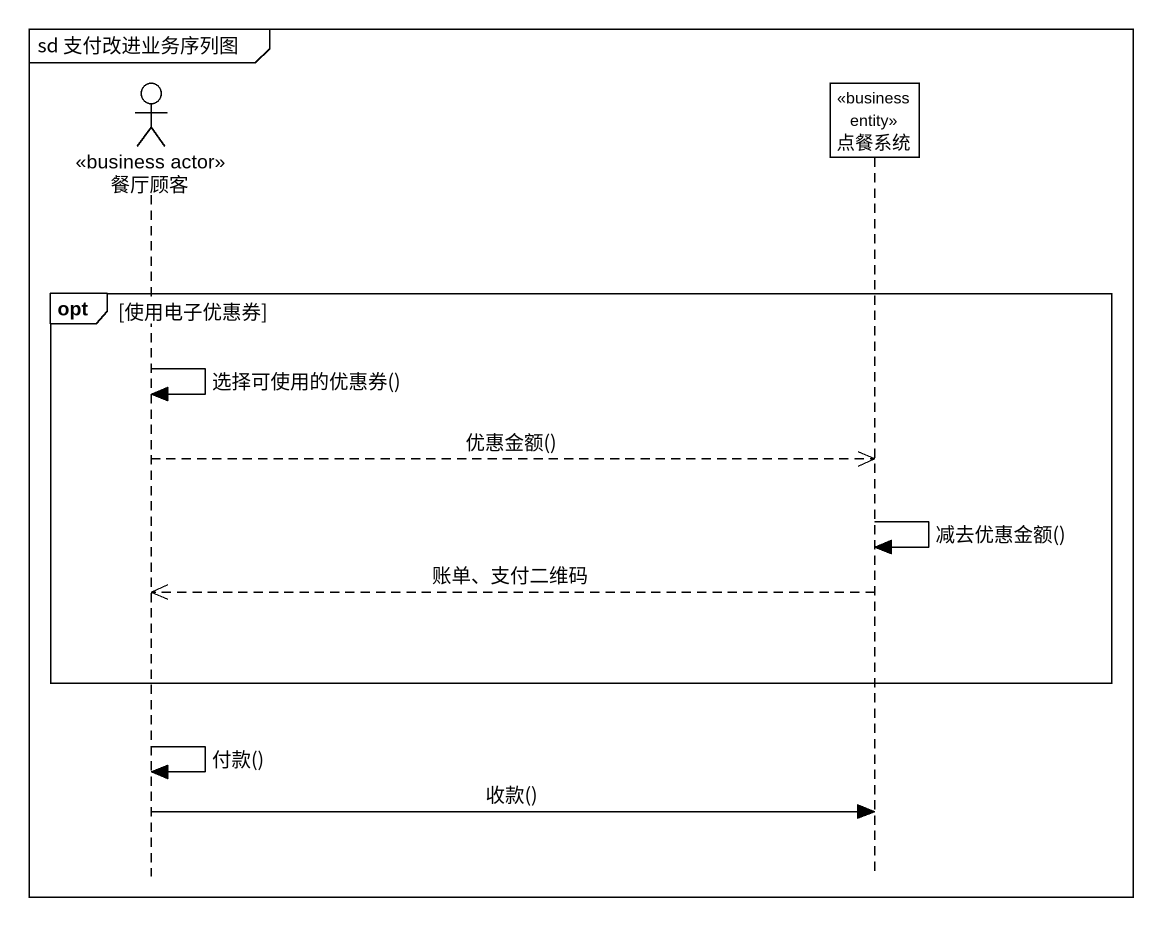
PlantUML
@startuml
mainframe sd 支付改进业务序列图
hide footbox
actor 餐厅顾客 <<business actor>>
participant 点餐系统 <<business entity>>

opt 使用电子优惠券
  餐厅顾客 -> 餐厅顾客 : 选择可使用的优惠券()
  餐厅顾客 -->> 点餐系统 : 优惠金额()
  点餐系统 -> 点餐系统 : 减去优惠金额()
  点餐系统 -->> 餐厅顾客 : 账单、支付二维码
end
餐厅顾客 -> 餐厅顾客 : 付款()
餐厅顾客 -> 点餐系统 : 收款()
@enduml
